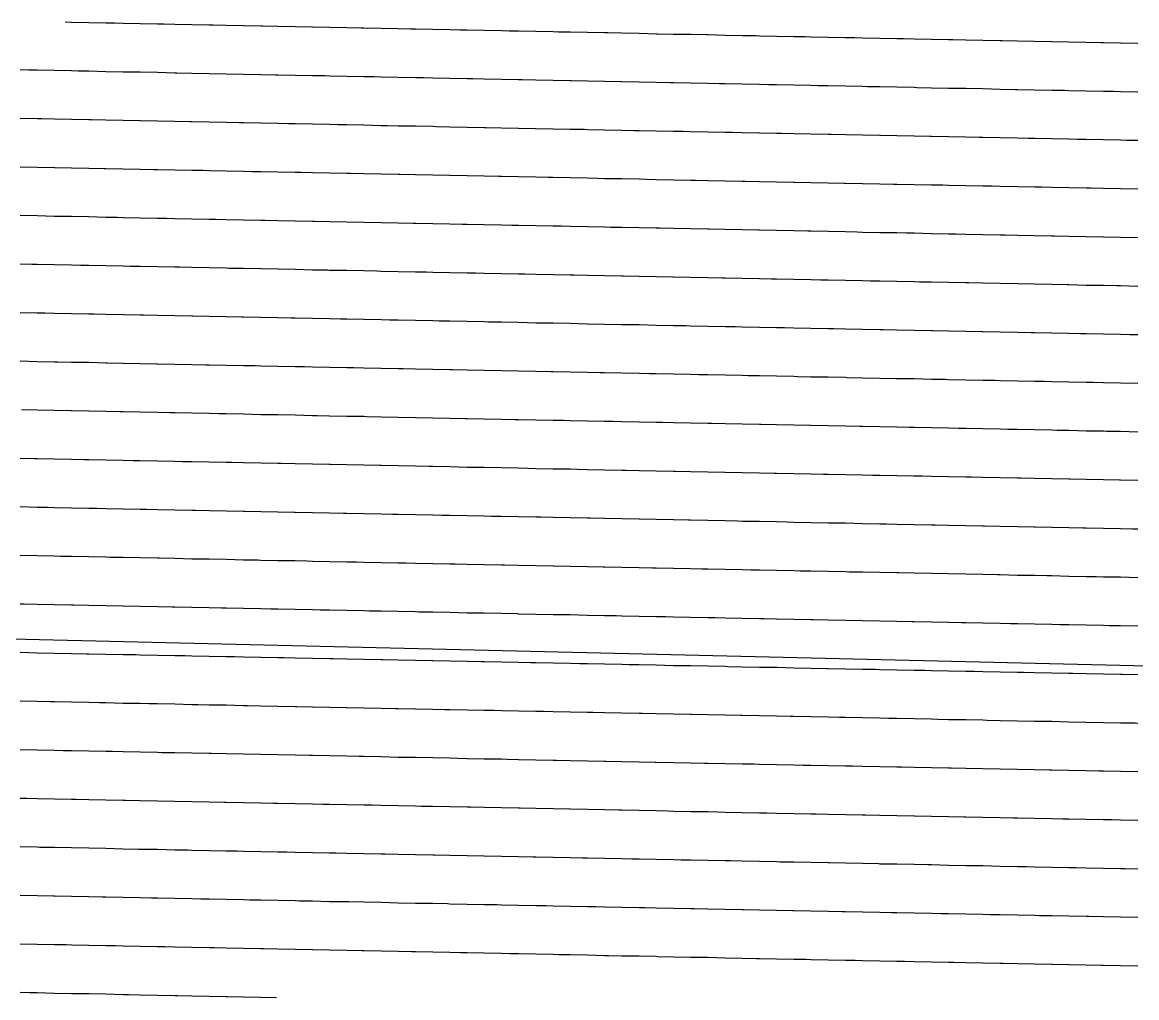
# Model space of a CAD drawing. Header units: metres. Extents: x 2418 to 4584, y 40 to 163.
# Drawn here: x 2678.8 to 2819.3, y 40 to 163 of the extents above; entities that cross this region are included whole.
import ezdxf

# ---------------------------------------------------------------- set-up
doc = ezdxf.new("R2010")
doc.units = ezdxf.units.M
for name, color, linetype in [('Contour_Level_10', 7, 'Continuous'), ('Contour_Level_11', 7, 'Continuous'), ('Contour_Level_12', 7, 'Continuous'), ('Contour_Level_13', 7, 'Continuous'), ('Contour_Level_14', 7, 'Continuous'), ('Contour_Level_15', 7, 'Continuous'), ('Contour_Level_16', 7, 'Continuous'), ('Contour_Level_17', 7, 'Continuous'), ('Contour_Level_18', 7, 'Continuous'), ('Contour_Level_19', 7, 'Continuous'), ('Contour_Level_20', 7, 'Continuous'), ('Contour_Level_21', 7, 'Continuous'), ('Contour_Level_22', 7, 'Continuous'), ('Contour_Level_23', 7, 'Continuous'), ('Contour_Level_24', 7, 'Continuous'), ('Contour_Level_25', 7, 'Continuous'), ('Contour_Level_26', 7, 'Continuous'), ('Contour_Level_27', 7, 'Continuous'), ('Contour_Level_7', 7, 'Continuous'), ('Contour_Level_8', 7, 'Continuous'), ('Contour_Level_9', 7, 'Continuous')]:
    doc.layers.add(name, color=color, linetype=linetype)

msp = doc.modelspace()

# ---------------------------------------------------------------- linework, layer by layer
at = {"layer": 'Contour_Level_10'}
msp.add_lwpolyline([(2819.39, 141.95), (2817.22, 141.99), (2815.06, 142.04), (2813.46, 142.07), (2812.89, 142.08), (2810.72, 142.12), (2808.55, 142.17), (2807.25, 142.19), (2806.38, 142.21), (2804.22, 142.25), (2802.05, 142.3), (2801.03, 142.32), (2799.88, 142.34), (2797.71, 142.38), (2795.54, 142.42), (2794.81, 142.44), (2793.38, 142.47), (2791.21, 142.51), (2789.04, 142.55), (2788.59, 142.56), (2786.87, 142.6), (2784.7, 142.64), (2782.54, 142.68), (2782.37, 142.68), (2780.37, 142.72), (2778.2, 142.77), (2776.15, 142.81), (2776.03, 142.81), (2773.86, 142.85), (2771.7, 142.9), (2769.94, 142.93), (2769.53, 142.94), (2767.36, 142.98), (2765.19, 143.02), (2763.72, 143.05), (2763.02, 143.07), (2760.85, 143.11), (2758.69, 143.15), (2757.5, 143.18), (2756.52, 143.2), (2754.35, 143.24), (2752.18, 143.28), (2751.28, 143.3), (2750.01, 143.33), (2747.85, 143.37), (2745.68, 143.41), (2745.06, 143.42), (2743.51, 143.45), (2741.34, 143.5), (2739.17, 143.54), (2738.84, 143.55), (2737.01, 143.58), (2734.84, 143.63), (2732.67, 143.67), (2732.63, 143.67), (2730.5, 143.71), (2728.33, 143.75), (2726.41, 143.79), (2726.17, 143.8), (2724, 143.84), (2721.83, 143.88), (2720.19, 143.92), (2719.66, 143.93), (2717.49, 143.97), (2715.33, 144.01), (2713.97, 144.04), (2713.16, 144.06), (2710.99, 144.1), (2708.82, 144.14), (2707.75, 144.16), (2706.65, 144.18), (2704.48, 144.23), (2702.32, 144.27), (2701.54, 144.29), (2700.15, 144.31), (2697.98, 144.36), (2695.81, 144.4), (2695.32, 144.41), (2693.64, 144.44), (2691.48, 144.48), (2689.31, 144.53), (2689.1, 144.53), (2687.14, 144.57), (2684.97, 144.61), (2682.88, 144.65), (2682.8, 144.66), (2680.64, 144.7), (2678.47, 144.74)], dxfattribs=at)
at = {"layer": 'Contour_Level_11'}
msp.add_lwpolyline([(2819.39, 135.83), (2817.22, 135.87), (2815.11, 135.91), (2815.06, 135.91), (2812.89, 135.96), (2810.72, 136), (2808.89, 136.04), (2808.55, 136.04), (2806.38, 136.09), (2804.22, 136.13), (2802.67, 136.16), (2802.05, 136.17), (2799.88, 136.21), (2797.71, 136.26), (2796.45, 136.28), (2795.54, 136.3), (2793.38, 136.34), (2791.21, 136.39), (2790.23, 136.41), (2789.04, 136.43), (2786.87, 136.47), (2784.7, 136.51), (2784.01, 136.53), (2782.54, 136.56), (2780.37, 136.6), (2778.2, 136.64), (2777.8, 136.65), (2776.03, 136.69), (2773.86, 136.73), (2771.7, 136.77), (2771.58, 136.77), (2769.53, 136.82), (2767.36, 136.86), (2765.36, 136.9), (2765.19, 136.9), (2763.02, 136.94), (2760.85, 136.99), (2759.14, 137.02), (2758.69, 137.03), (2756.52, 137.07), (2754.35, 137.12), (2752.92, 137.14), (2752.18, 137.16), (2750.01, 137.2), (2747.85, 137.24), (2746.7, 137.27), (2745.68, 137.29), (2743.51, 137.33), (2741.34, 137.37), (2740.49, 137.39), (2739.17, 137.42), (2737.01, 137.46), (2734.84, 137.5), (2734.27, 137.51), (2732.67, 137.55), (2730.5, 137.59), (2728.33, 137.63), (2728.05, 137.64), (2726.17, 137.67), (2724, 137.72), (2721.83, 137.76), (2721.83, 137.76), (2719.66, 137.8), (2717.49, 137.85), (2715.61, 137.88), (2715.33, 137.89), (2713.16, 137.93), (2710.99, 137.97), (2709.4, 138.01), (2708.82, 138.02), (2706.65, 138.06), (2704.48, 138.1), (2703.18, 138.13), (2702.32, 138.15), (2700.15, 138.19), (2697.98, 138.23), (2696.96, 138.25), (2695.81, 138.27), (2693.64, 138.32), (2691.48, 138.36), (2690.74, 138.38), (2689.31, 138.4), (2687.14, 138.45), (2684.97, 138.49), (2684.52, 138.5), (2682.8, 138.53), (2680.64, 138.58), (2678.47, 138.62)], dxfattribs=at)
at = {"layer": 'Contour_Level_12'}
msp.add_lwpolyline([(2819.39, 129.7), (2817.22, 129.75), (2816.75, 129.76), (2815.06, 129.79), (2812.89, 129.83), (2810.72, 129.88), (2810.53, 129.88), (2808.55, 129.92), (2806.38, 129.96), (2804.31, 130), (2804.22, 130), (2802.05, 130.05), (2799.88, 130.09), (2798.09, 130.13), (2797.71, 130.13), (2795.54, 130.18), (2793.38, 130.22), (2791.87, 130.25), (2791.21, 130.26), (2789.04, 130.31), (2786.87, 130.35), (2785.66, 130.37), (2784.7, 130.39), (2782.54, 130.43), (2780.37, 130.48), (2779.44, 130.5), (2778.2, 130.52), (2776.03, 130.56), (2773.86, 130.61), (2773.22, 130.62), (2771.7, 130.65), (2769.53, 130.69), (2767.36, 130.73), (2767, 130.74), (2765.19, 130.78), (2763.02, 130.82), (2760.85, 130.86), (2760.78, 130.86), (2758.69, 130.91), (2756.52, 130.95), (2754.57, 130.99), (2754.35, 130.99), (2752.18, 131.04), (2750.01, 131.08), (2748.35, 131.11), (2747.85, 131.12), (2745.68, 131.16), (2743.51, 131.21), (2742.13, 131.23), (2741.34, 131.25), (2739.17, 131.29), (2737.01, 131.34), (2735.91, 131.36), (2734.84, 131.38), (2732.67, 131.42), (2730.5, 131.46), (2729.69, 131.48), (2728.33, 131.51), (2726.17, 131.55), (2724, 131.59), (2723.47, 131.6), (2721.83, 131.64), (2719.66, 131.68), (2717.49, 131.72), (2717.26, 131.73), (2715.33, 131.76), (2713.16, 131.81), (2711.04, 131.85), (2710.99, 131.85), (2708.82, 131.89), (2706.65, 131.94), (2704.82, 131.97), (2704.48, 131.98), (2702.32, 132.02), (2700.15, 132.07), (2698.6, 132.1), (2697.98, 132.11), (2695.81, 132.15), (2693.64, 132.19), (2692.38, 132.22), (2691.48, 132.24), (2689.31, 132.28), (2687.14, 132.32), (2686.16, 132.34), (2684.97, 132.37), (2682.8, 132.41), (2680.64, 132.45), (2679.95, 132.47), (2678.47, 132.49)], dxfattribs=at)
at = {"layer": 'Contour_Level_13'}
msp.add_lwpolyline([(2819.39, 123.58), (2818.39, 123.6), (2817.22, 123.62), (2815.06, 123.67), (2812.89, 123.71), (2812.17, 123.72), (2810.72, 123.75), (2808.55, 123.8), (2806.38, 123.84), (2805.95, 123.85), (2804.22, 123.88), (2802.05, 123.92), (2799.88, 123.97), (2799.73, 123.97), (2797.71, 124.01), (2795.54, 124.05), (2793.52, 124.09), (2793.38, 124.1), (2791.21, 124.14), (2789.04, 124.18), (2787.3, 124.22), (2786.87, 124.22), (2784.7, 124.27), (2782.54, 124.31), (2781.08, 124.34), (2780.37, 124.35), (2778.2, 124.4), (2776.03, 124.44), (2774.86, 124.46), (2773.86, 124.48), (2771.7, 124.53), (2769.53, 124.57), (2768.64, 124.59), (2767.36, 124.61), (2765.19, 124.65), (2763.02, 124.7), (2762.43, 124.71), (2760.85, 124.74), (2758.69, 124.78), (2756.52, 124.83), (2756.21, 124.83), (2754.35, 124.87), (2752.18, 124.91), (2750.01, 124.95), (2749.99, 124.95), (2747.85, 125), (2745.68, 125.04), (2743.77, 125.08), (2743.51, 125.08), (2741.34, 125.13), (2739.17, 125.17), (2737.55, 125.2), (2737.01, 125.21), (2734.84, 125.25), (2732.67, 125.3), (2731.33, 125.32), (2730.5, 125.34), (2728.33, 125.38), (2726.17, 125.43), (2725.12, 125.45), (2724, 125.47), (2721.83, 125.51), (2719.66, 125.56), (2718.9, 125.57), (2717.49, 125.6), (2715.33, 125.64), (2713.16, 125.68), (2712.68, 125.69), (2710.99, 125.73), (2708.82, 125.77), (2706.65, 125.81), (2706.46, 125.82), (2704.48, 125.86), (2702.32, 125.9), (2700.24, 125.94), (2700.15, 125.94), (2697.98, 125.98), (2695.81, 126.03), (2694.02, 126.06), (2693.64, 126.07), (2691.48, 126.11), (2689.31, 126.16), (2687.81, 126.19), (2687.14, 126.2), (2684.97, 126.24), (2682.8, 126.29), (2681.59, 126.31), (2680.64, 126.33), (2678.47, 126.37)], dxfattribs=at)
at = {"layer": 'Contour_Level_14'}
msp.add_lwpolyline([(2819.39, 117.46), (2817.22, 117.5), (2815.06, 117.54), (2813.81, 117.57), (2812.89, 117.59), (2810.72, 117.63), (2808.55, 117.67), (2807.59, 117.69), (2806.38, 117.71), (2804.22, 117.76), (2802.05, 117.8), (2801.38, 117.81), (2799.88, 117.84), (2797.71, 117.89), (2795.54, 117.93), (2795.16, 117.94), (2793.38, 117.97), (2791.21, 118.02), (2789.04, 118.06), (2788.94, 118.06), (2786.87, 118.1), (2784.7, 118.14), (2782.72, 118.18), (2782.54, 118.19), (2780.37, 118.23), (2778.2, 118.27), (2776.5, 118.31), (2776.03, 118.32), (2773.86, 118.36), (2771.7, 118.4), (2770.29, 118.43), (2769.53, 118.44), (2767.36, 118.49), (2765.19, 118.53), (2764.07, 118.55), (2763.02, 118.57), (2760.85, 118.62), (2758.69, 118.66), (2757.85, 118.68), (2756.52, 118.7), (2754.35, 118.74), (2752.18, 118.79), (2751.63, 118.8), (2750.01, 118.83), (2747.85, 118.87), (2745.68, 118.92), (2745.41, 118.92), (2743.51, 118.96), (2741.34, 119), (2739.19, 119.05), (2739.17, 119.05), (2737.01, 119.09), (2734.84, 119.13), (2732.98, 119.17), (2732.67, 119.17), (2730.5, 119.22), (2728.33, 119.26), (2726.76, 119.29), (2726.17, 119.3), (2724, 119.35), (2721.83, 119.39), (2720.54, 119.41), (2719.66, 119.43), (2717.49, 119.47), (2715.33, 119.52), (2714.32, 119.54), (2713.16, 119.56), (2710.99, 119.6), (2708.82, 119.65), (2708.1, 119.66), (2706.65, 119.69), (2704.48, 119.73), (2702.32, 119.78), (2701.88, 119.78), (2700.15, 119.82), (2697.98, 119.86), (2695.81, 119.9), (2695.67, 119.91), (2693.64, 119.95), (2691.48, 119.99), (2689.45, 120.03), (2689.31, 120.03), (2687.14, 120.08), (2684.97, 120.12), (2683.23, 120.15), (2682.8, 120.16), (2680.64, 120.2), (2678.47, 120.25)], dxfattribs=at)
at = {"layer": 'Contour_Level_15'}
msp.add_lwpolyline([(2819.39, 111.33), (2817.22, 111.38), (2815.45, 111.41), (2815.06, 111.42), (2812.89, 111.46), (2810.72, 111.51), (2809.24, 111.53), (2808.55, 111.55), (2806.38, 111.59), (2804.22, 111.63), (2803.02, 111.66), (2802.05, 111.68), (2799.88, 111.72), (2797.71, 111.76), (2796.8, 111.78), (2795.54, 111.81), (2793.38, 111.85), (2791.21, 111.89), (2790.58, 111.9), (2789.04, 111.93), (2786.87, 111.98), (2784.7, 112.02), (2784.36, 112.03), (2782.54, 112.06), (2780.37, 112.11), (2778.2, 112.15), (2778.15, 112.15), (2776.03, 112.19), (2773.86, 112.23), (2771.93, 112.27), (2771.7, 112.28), (2769.53, 112.32), (2767.36, 112.36), (2765.71, 112.4), (2765.19, 112.41), (2763.02, 112.45), (2760.85, 112.49), (2759.49, 112.52), (2758.69, 112.54), (2756.52, 112.58), (2754.35, 112.62), (2753.27, 112.64), (2752.18, 112.66), (2750.01, 112.71), (2747.85, 112.75), (2747.05, 112.77), (2745.68, 112.79), (2743.51, 112.84), (2741.34, 112.88), (2740.84, 112.89), (2739.17, 112.92), (2737.01, 112.96), (2734.84, 113.01), (2734.62, 113.01), (2732.67, 113.05), (2730.5, 113.09), (2728.4, 113.14), (2728.33, 113.14), (2726.17, 113.18), (2724, 113.22), (2722.18, 113.26), (2721.83, 113.27), (2719.66, 113.31), (2717.49, 113.35), (2715.96, 113.38), (2715.33, 113.39), (2713.16, 113.44), (2710.99, 113.48), (2709.74, 113.5), (2708.82, 113.52), (2706.65, 113.57), (2704.48, 113.61), (2703.53, 113.63), (2702.32, 113.65), (2700.15, 113.69), (2697.98, 113.74), (2697.31, 113.75), (2695.81, 113.78), (2693.64, 113.82), (2691.48, 113.87), (2691.09, 113.87), (2689.31, 113.91), (2687.14, 113.95), (2684.97, 114), (2684.87, 114), (2682.8, 114.04), (2680.64, 114.08), (2678.65, 114.12)], dxfattribs=at)
at = {"layer": 'Contour_Level_16'}
msp.add_lwpolyline([(2819.39, 105.21), (2817.22, 105.25), (2817.1, 105.26), (2815.06, 105.3), (2812.89, 105.34), (2810.88, 105.38), (2810.72, 105.38), (2808.55, 105.42), (2806.38, 105.47), (2804.66, 105.5), (2804.22, 105.51), (2802.05, 105.55), (2799.88, 105.6), (2798.44, 105.62), (2797.71, 105.64), (2795.54, 105.68), (2793.38, 105.72), (2792.22, 105.75), (2791.21, 105.77), (2789.04, 105.81), (2786.87, 105.85), (2786.01, 105.87), (2784.7, 105.9), (2782.54, 105.94), (2780.37, 105.98), (2779.79, 105.99), (2778.2, 106.03), (2776.03, 106.07), (2773.86, 106.11), (2773.57, 106.12), (2771.7, 106.15), (2769.53, 106.2), (2767.36, 106.24), (2767.35, 106.24), (2765.19, 106.28), (2763.02, 106.33), (2761.13, 106.36), (2760.85, 106.37), (2758.69, 106.41), (2756.52, 106.45), (2754.91, 106.49), (2754.35, 106.5), (2752.18, 106.54), (2750.01, 106.58), (2748.7, 106.61), (2747.85, 106.63), (2745.68, 106.67), (2743.51, 106.71), (2742.48, 106.73), (2741.34, 106.76), (2739.17, 106.8), (2737.01, 106.84), (2736.26, 106.86), (2734.84, 106.88), (2732.67, 106.93), (2730.5, 106.97), (2730.04, 106.98), (2728.33, 107.01), (2726.17, 107.06), (2724, 107.1), (2723.82, 107.1), (2721.83, 107.14), (2719.66, 107.18), (2717.6, 107.23), (2717.49, 107.23), (2715.33, 107.27), (2713.16, 107.31), (2711.39, 107.35), (2710.99, 107.36), (2708.82, 107.4), (2706.65, 107.44), (2705.17, 107.47), (2704.48, 107.48), (2702.32, 107.53), (2700.15, 107.57), (2698.95, 107.59), (2697.98, 107.61), (2695.81, 107.66), (2693.64, 107.7), (2692.73, 107.72), (2691.48, 107.74), (2689.31, 107.79), (2687.14, 107.83), (2686.51, 107.84), (2684.97, 107.87), (2682.8, 107.91), (2680.64, 107.96), (2680.3, 107.96), (2678.47, 108)], dxfattribs=at)
at = {"layer": 'Contour_Level_17'}
msp.add_lwpolyline([(2819.39, 99.09), (2818.74, 99.1), (2817.22, 99.13), (2815.06, 99.17), (2812.89, 99.21), (2812.52, 99.22), (2810.72, 99.26), (2808.55, 99.3), (2806.38, 99.34), (2806.3, 99.35), (2804.22, 99.39), (2802.05, 99.43), (2800.08, 99.47), (2799.88, 99.47), (2797.71, 99.52), (2795.54, 99.56), (2793.87, 99.59), (2793.38, 99.6), (2791.21, 99.64), (2789.04, 99.69), (2787.65, 99.71), (2786.87, 99.73), (2784.7, 99.77), (2782.54, 99.82), (2781.43, 99.84), (2780.37, 99.86), (2778.2, 99.9), (2776.03, 99.94), (2775.21, 99.96), (2773.86, 99.99), (2771.7, 100.03), (2769.53, 100.07), (2768.99, 100.08), (2767.36, 100.12), (2765.19, 100.16), (2763.02, 100.2), (2762.77, 100.21), (2760.85, 100.25), (2758.69, 100.29), (2756.56, 100.33), (2756.52, 100.33), (2754.35, 100.37), (2752.18, 100.42), (2750.34, 100.45), (2750.01, 100.46), (2747.85, 100.5), (2745.68, 100.55), (2744.12, 100.58), (2743.51, 100.59), (2741.34, 100.63), (2739.17, 100.67), (2737.9, 100.7), (2737.01, 100.72), (2734.84, 100.76), (2732.67, 100.8), (2731.68, 100.82), (2730.5, 100.85), (2728.33, 100.89), (2726.17, 100.93), (2725.46, 100.95), (2724, 100.97), (2721.83, 101.02), (2719.66, 101.06), (2719.25, 101.07), (2717.49, 101.1), (2715.33, 101.15), (2713.16, 101.19), (2713.03, 101.19), (2710.99, 101.23), (2708.82, 101.28), (2706.81, 101.32), (2706.65, 101.32), (2704.48, 101.36), (2702.32, 101.4), (2700.59, 101.44), (2700.15, 101.45), (2697.98, 101.49), (2695.81, 101.53), (2694.37, 101.56), (2693.64, 101.58), (2691.48, 101.62), (2689.31, 101.66), (2688.16, 101.68), (2687.14, 101.7), (2684.97, 101.75), (2682.8, 101.79), (2681.94, 101.81), (2680.64, 101.83), (2678.47, 101.88)], dxfattribs=at)
at = {"layer": 'Contour_Level_18'}
msp.add_lwpolyline([(2819.39, 92.96), (2817.22, 93.01), (2815.06, 93.05), (2814.16, 93.07), (2812.89, 93.09), (2810.72, 93.13), (2808.55, 93.18), (2807.94, 93.19), (2806.38, 93.22), (2804.22, 93.26), (2802.05, 93.31), (2801.73, 93.31), (2799.88, 93.35), (2797.71, 93.39), (2795.54, 93.43), (2795.51, 93.44), (2793.38, 93.48), (2791.21, 93.52), (2789.29, 93.56), (2789.04, 93.56), (2786.87, 93.61), (2784.7, 93.65), (2783.07, 93.68), (2782.54, 93.69), (2780.37, 93.74), (2778.2, 93.78), (2776.85, 93.8), (2776.03, 93.82), (2773.86, 93.86), (2771.7, 93.91), (2770.63, 93.93), (2769.53, 93.95), (2767.36, 93.99), (2765.19, 94.04), (2764.42, 94.05), (2763.02, 94.08), (2760.85, 94.12), (2758.69, 94.16), (2758.2, 94.17), (2756.52, 94.21), (2754.35, 94.25), (2752.18, 94.29), (2751.98, 94.3), (2750.01, 94.34), (2747.85, 94.38), (2745.76, 94.42), (2745.68, 94.42), (2743.51, 94.46), (2741.34, 94.51), (2739.54, 94.54), (2739.17, 94.55), (2737.01, 94.59), (2734.84, 94.64), (2733.32, 94.67), (2732.67, 94.68), (2730.5, 94.72), (2728.33, 94.77), (2727.11, 94.79), (2726.17, 94.81), (2724, 94.85), (2721.83, 94.89), (2720.89, 94.91), (2719.66, 94.94), (2717.49, 94.98), (2715.33, 95.02), (2714.67, 95.04), (2713.16, 95.07), (2710.99, 95.11), (2708.82, 95.15), (2708.45, 95.16), (2706.65, 95.19), (2704.48, 95.24), (2702.32, 95.28), (2702.23, 95.28), (2700.15, 95.32), (2697.98, 95.37), (2696.02, 95.41), (2695.81, 95.41), (2693.64, 95.45), (2691.48, 95.5), (2689.8, 95.53), (2689.31, 95.54), (2687.14, 95.58), (2684.97, 95.62), (2683.58, 95.65), (2682.8, 95.67), (2680.64, 95.71), (2678.47, 95.75)], dxfattribs=at)
at = {"layer": 'Contour_Level_19'}
msp.add_lwpolyline([(2819.39, 86.84), (2817.22, 86.88), (2815.8, 86.91), (2815.06, 86.92), (2812.89, 86.97), (2810.72, 87.01), (2809.59, 87.03), (2808.55, 87.05), (2806.38, 87.1), (2804.22, 87.14), (2803.37, 87.16), (2802.05, 87.18), (2799.88, 87.23), (2797.71, 87.27), (2797.15, 87.28), (2795.54, 87.31), (2793.38, 87.35), (2791.21, 87.4), (2790.93, 87.4), (2789.04, 87.44), (2786.87, 87.48), (2784.71, 87.53), (2784.7, 87.53), (2782.54, 87.57), (2780.37, 87.61), (2778.49, 87.65), (2778.2, 87.65), (2776.03, 87.7), (2773.86, 87.74), (2772.28, 87.77), (2771.7, 87.78), (2769.53, 87.83), (2767.36, 87.87), (2766.06, 87.89), (2765.19, 87.91), (2763.02, 87.95), (2760.85, 88), (2759.84, 88.02), (2758.69, 88.04), (2756.52, 88.08), (2754.35, 88.13), (2753.62, 88.14), (2752.18, 88.17), (2750.01, 88.21), (2747.85, 88.26), (2747.4, 88.26), (2745.68, 88.3), (2743.51, 88.34), (2741.34, 88.38), (2741.19, 88.39), (2739.17, 88.43), (2737.01, 88.47), (2734.97, 88.51), (2734.84, 88.51), (2732.67, 88.56), (2730.5, 88.6), (2728.75, 88.63), (2728.33, 88.64), (2726.17, 88.68), (2724, 88.73), (2722.53, 88.76), (2721.83, 88.77), (2719.66, 88.81), (2717.49, 88.86), (2716.31, 88.88), (2715.33, 88.9), (2713.16, 88.94), (2710.99, 88.99), (2710.09, 89), (2708.82, 89.03), (2706.65, 89.07), (2704.48, 89.11), (2703.88, 89.13), (2702.32, 89.16), (2700.15, 89.2), (2697.98, 89.24), (2697.66, 89.25), (2695.81, 89.29), (2693.64, 89.33), (2691.48, 89.37), (2691.44, 89.37), (2689.31, 89.41), (2687.14, 89.46), (2685.22, 89.5), (2684.97, 89.5), (2682.8, 89.54), (2680.64, 89.59), (2679, 89.62), (2678.47, 89.63)], dxfattribs=at)
at = {"layer": 'Contour_Level_20'}
msp.add_lwpolyline([(2819.39, 80.72), (2817.45, 80.75), (2817.22, 80.76), (2815.06, 80.8), (2812.89, 80.84), (2811.23, 80.88), (2810.72, 80.89), (2808.55, 80.93), (2806.38, 80.97), (2805.01, 81), (2804.22, 81.02), (2802.05, 81.06), (2799.88, 81.1), (2798.79, 81.12), (2797.71, 81.14), (2795.54, 81.19), (2793.38, 81.23), (2792.57, 81.25), (2791.21, 81.27), (2789.04, 81.32), (2786.87, 81.36), (2786.35, 81.37), (2784.7, 81.4), (2782.54, 81.44), (2780.37, 81.49), (2780.14, 81.49), (2778.2, 81.53), (2776.03, 81.57), (2773.92, 81.62), (2773.86, 81.62), (2771.7, 81.66), (2769.53, 81.7), (2767.7, 81.74), (2767.36, 81.75), (2765.19, 81.79), (2763.02, 81.83), (2761.48, 81.86), (2760.85, 81.87), (2758.69, 81.92), (2756.52, 81.96), (2755.26, 81.98), (2754.35, 82), (2752.18, 82.05), (2750.01, 82.09), (2749.05, 82.11), (2747.85, 82.13), (2745.68, 82.17), (2743.51, 82.22), (2742.83, 82.23), (2741.34, 82.26), (2739.17, 82.3), (2737.01, 82.35), (2736.61, 82.35), (2734.84, 82.39), (2732.67, 82.43), (2730.5, 82.48), (2730.39, 82.48), (2728.33, 82.52), (2726.17, 82.56), (2724.17, 82.6), (2724, 82.6), (2721.83, 82.65), (2719.66, 82.69), (2717.95, 82.72), (2717.49, 82.73), (2715.33, 82.78), (2713.16, 82.82), (2711.74, 82.85), (2710.99, 82.86), (2708.82, 82.9), (2706.65, 82.95), (2705.52, 82.97), (2704.48, 82.99), (2702.32, 83.03), (2700.15, 83.08), (2699.3, 83.09), (2697.98, 83.12), (2695.81, 83.16), (2693.64, 83.21), (2693.08, 83.22), (2691.48, 83.25), (2689.31, 83.29), (2687.14, 83.33), (2686.86, 83.34), (2684.97, 83.38), (2682.8, 83.42), (2680.64, 83.46), (2680.64, 83.46), (2678.47, 83.51)], dxfattribs=at)
at = {"layer": 'Contour_Level_21'}
for points in [[(2418.3, 91.48), (4565.81, 40)], [(2819.39, 74.59), (2819.09, 74.6), (2817.22, 74.63), (2815.06, 74.68), (2812.89, 74.72), (2812.87, 74.72), (2810.72, 74.76), (2808.55, 74.81), (2806.65, 74.84), (2806.38, 74.85), (2804.22, 74.89), (2802.05, 74.93), (2800.43, 74.97), (2799.88, 74.98), (2797.71, 75.02), (2795.54, 75.06), (2794.21, 75.09), (2793.38, 75.11), (2791.21, 75.15), (2789.04, 75.19), (2788, 75.21), (2786.87, 75.24), (2784.7, 75.28), (2782.54, 75.32), (2781.78, 75.34), (2780.37, 75.36), (2778.2, 75.41), (2776.03, 75.45), (2775.56, 75.46), (2773.86, 75.49), (2771.7, 75.54), (2769.53, 75.58), (2769.34, 75.58), (2767.36, 75.62), (2765.19, 75.66), (2763.12, 75.71), (2763.02, 75.71), (2760.85, 75.75), (2758.69, 75.79), (2756.91, 75.83), (2756.52, 75.84), (2754.35, 75.88), (2752.18, 75.92), (2750.69, 75.95), (2750.01, 75.97), (2747.85, 76.01), (2745.68, 76.05), (2744.47, 76.08), (2743.51, 76.09), (2741.34, 76.14), (2739.17, 76.18), (2738.25, 76.2), (2737.01, 76.22), (2734.84, 76.27), (2732.67, 76.31), (2732.03, 76.32), (2730.5, 76.35), (2728.33, 76.39), (2726.17, 76.44), (2725.81, 76.44), (2724, 76.48), (2721.83, 76.52), (2719.66, 76.57), (2719.6, 76.57), (2717.49, 76.61), (2715.33, 76.65), (2713.38, 76.69), (2713.16, 76.7), (2710.99, 76.74), (2708.82, 76.78), (2707.16, 76.81), (2706.65, 76.82), (2704.48, 76.87), (2702.32, 76.91), (2700.94, 76.94), (2700.15, 76.95), (2697.98, 77), (2695.81, 77.04), (2694.72, 77.06), (2693.64, 77.08), (2691.48, 77.12), (2689.31, 77.17), (2688.5, 77.18), (2687.14, 77.21), (2684.97, 77.25), (2682.8, 77.3), (2682.29, 77.31), (2680.64, 77.34), (2678.47, 77.38)]]:
    msp.add_lwpolyline(points, dxfattribs=at)
at = {"layer": 'Contour_Level_22'}
msp.add_lwpolyline([(2819.39, 68.47), (2817.22, 68.51), (2815.06, 68.55), (2814.51, 68.56), (2812.89, 68.6), (2810.72, 68.64), (2808.55, 68.68), (2808.29, 68.69), (2806.38, 68.73), (2804.22, 68.77), (2802.07, 68.81), (2802.05, 68.81), (2799.88, 68.85), (2797.71, 68.9), (2795.86, 68.93), (2795.54, 68.94), (2793.38, 68.98), (2791.21, 69.03), (2789.64, 69.06), (2789.04, 69.07), (2786.87, 69.11), (2784.7, 69.15), (2783.42, 69.18), (2782.54, 69.2), (2780.37, 69.24), (2778.2, 69.28), (2777.2, 69.3), (2776.03, 69.33), (2773.86, 69.37), (2771.7, 69.41), (2770.98, 69.43), (2769.53, 69.46), (2767.36, 69.5), (2765.19, 69.54), (2764.77, 69.55), (2763.02, 69.58), (2760.85, 69.63), (2758.69, 69.67), (2758.55, 69.67), (2756.52, 69.71), (2754.35, 69.76), (2752.33, 69.8), (2752.18, 69.8), (2750.01, 69.84), (2747.85, 69.88), (2746.11, 69.92), (2745.68, 69.93), (2743.51, 69.97), (2741.34, 70.01), (2739.89, 70.04), (2739.17, 70.06), (2737.01, 70.1), (2734.84, 70.14), (2733.67, 70.17), (2732.67, 70.19), (2730.5, 70.23), (2728.33, 70.27), (2727.46, 70.29), (2726.17, 70.31), (2724, 70.36), (2721.83, 70.4), (2721.24, 70.41), (2719.66, 70.44), (2717.49, 70.49), (2715.33, 70.53), (2715.02, 70.53), (2713.16, 70.57), (2710.99, 70.61), (2708.82, 70.66), (2708.8, 70.66), (2706.65, 70.7), (2704.48, 70.74), (2702.58, 70.78), (2702.32, 70.79), (2700.15, 70.83), (2697.98, 70.87), (2696.36, 70.9), (2695.81, 70.91), (2693.64, 70.96), (2691.48, 71), (2690.15, 71.03), (2689.31, 71.04), (2687.14, 71.09), (2684.97, 71.13), (2683.93, 71.15), (2682.8, 71.17), (2680.64, 71.22), (2678.47, 71.26)], dxfattribs=at)
at = {"layer": 'Contour_Level_23'}
msp.add_lwpolyline([(2819.39, 62.34), (2817.22, 62.39), (2816.15, 62.41), (2815.06, 62.43), (2812.89, 62.47), (2810.72, 62.52), (2809.94, 62.53), (2808.55, 62.56), (2806.38, 62.6), (2804.22, 62.64), (2803.72, 62.65), (2802.05, 62.69), (2799.88, 62.73), (2797.71, 62.77), (2797.5, 62.78), (2795.54, 62.82), (2793.38, 62.86), (2791.28, 62.9), (2791.21, 62.9), (2789.04, 62.95), (2786.87, 62.99), (2785.06, 63.02), (2784.7, 63.03), (2782.54, 63.07), (2780.37, 63.12), (2778.84, 63.15), (2778.2, 63.16), (2776.03, 63.2), (2773.86, 63.25), (2772.63, 63.27), (2771.7, 63.29), (2769.53, 63.33), (2767.36, 63.37), (2766.41, 63.39), (2765.19, 63.42), (2763.02, 63.46), (2760.85, 63.5), (2760.19, 63.52), (2758.69, 63.55), (2756.52, 63.59), (2754.35, 63.63), (2753.97, 63.64), (2752.18, 63.68), (2750.01, 63.72), (2747.85, 63.76), (2747.75, 63.76), (2745.68, 63.8), (2743.51, 63.85), (2741.53, 63.89), (2741.34, 63.89), (2739.17, 63.93), (2737.01, 63.98), (2735.32, 64.01), (2734.84, 64.02), (2732.67, 64.06), (2730.5, 64.1), (2729.1, 64.13), (2728.33, 64.15), (2726.17, 64.19), (2724, 64.23), (2722.88, 64.26), (2721.83, 64.28), (2719.66, 64.32), (2717.49, 64.36), (2716.66, 64.38), (2715.33, 64.4), (2713.16, 64.45), (2710.99, 64.49), (2710.44, 64.5), (2708.82, 64.53), (2706.65, 64.58), (2704.48, 64.62), (2704.22, 64.62), (2702.32, 64.66), (2700.15, 64.71), (2698.01, 64.75), (2697.98, 64.75), (2695.81, 64.79), (2693.64, 64.83), (2691.79, 64.87), (2691.48, 64.88), (2689.31, 64.92), (2687.14, 64.96), (2685.57, 64.99), (2684.97, 65.01), (2682.8, 65.05), (2680.64, 65.09), (2679.35, 65.12), (2678.47, 65.13)], dxfattribs=at)
at = {"layer": 'Contour_Level_24'}
msp.add_lwpolyline([(2819.39, 56.22), (2817.8, 56.25), (2817.22, 56.26), (2815.06, 56.31), (2812.89, 56.35), (2811.58, 56.38), (2810.72, 56.39), (2808.55, 56.44), (2806.38, 56.48), (2805.36, 56.5), (2804.22, 56.52), (2802.05, 56.56), (2799.88, 56.61), (2799.14, 56.62), (2797.71, 56.65), (2795.54, 56.69), (2793.38, 56.74), (2792.92, 56.74), (2791.21, 56.78), (2789.04, 56.82), (2786.87, 56.86), (2786.7, 56.87), (2784.7, 56.91), (2782.54, 56.95), (2780.49, 56.99), (2780.37, 56.99), (2778.2, 57.04), (2776.03, 57.08), (2774.27, 57.11), (2773.86, 57.12), (2771.7, 57.17), (2769.53, 57.21), (2768.05, 57.24), (2767.36, 57.25), (2765.19, 57.29), (2763.02, 57.34), (2761.83, 57.36), (2760.85, 57.38), (2758.69, 57.42), (2756.52, 57.47), (2755.61, 57.48), (2754.35, 57.51), (2752.18, 57.55), (2750.01, 57.59), (2749.39, 57.61), (2747.85, 57.64), (2745.68, 57.68), (2743.51, 57.72), (2743.18, 57.73), (2741.34, 57.77), (2739.17, 57.81), (2737.01, 57.85), (2736.96, 57.85), (2734.84, 57.89), (2732.67, 57.94), (2730.74, 57.98), (2730.5, 57.98), (2728.33, 58.02), (2726.17, 58.07), (2724.52, 58.1), (2724, 58.11), (2721.83, 58.15), (2719.66, 58.2), (2718.3, 58.22), (2717.49, 58.24), (2715.33, 58.28), (2713.16, 58.32), (2712.08, 58.35), (2710.99, 58.37), (2708.82, 58.41), (2706.65, 58.45), (2705.87, 58.47), (2704.48, 58.5), (2702.32, 58.54), (2700.15, 58.58), (2699.65, 58.59), (2697.98, 58.62), (2695.81, 58.67), (2693.64, 58.71), (2693.43, 58.71), (2691.48, 58.75), (2689.31, 58.8), (2687.21, 58.84), (2687.14, 58.84), (2684.97, 58.88), (2682.8, 58.93), (2680.99, 58.96), (2680.64, 58.97), (2678.47, 59.01)], dxfattribs=at)
at = {"layer": 'Contour_Level_25'}
msp.add_lwpolyline([(2819.39, 50.1), (2817.22, 50.14), (2815.06, 50.18), (2813.22, 50.22), (2812.89, 50.23), (2810.72, 50.27), (2808.55, 50.31), (2807, 50.34), (2806.38, 50.35), (2804.22, 50.4), (2802.05, 50.44), (2800.78, 50.47), (2799.88, 50.48), (2797.71, 50.53), (2795.54, 50.57), (2794.56, 50.59), (2793.38, 50.61), (2791.21, 50.66), (2789.04, 50.7), (2788.35, 50.71), (2786.87, 50.74), (2784.7, 50.78), (2782.54, 50.83), (2782.13, 50.83), (2780.37, 50.87), (2778.2, 50.91), (2776.03, 50.96), (2775.91, 50.96), (2773.86, 51), (2771.7, 51.04), (2769.69, 51.08), (2769.53, 51.08), (2767.36, 51.13), (2765.19, 51.17), (2763.47, 51.2), (2763.02, 51.21), (2760.85, 51.26), (2758.69, 51.3), (2757.25, 51.33), (2756.52, 51.34), (2754.35, 51.38), (2752.18, 51.43), (2751.04, 51.45), (2750.01, 51.47), (2747.85, 51.51), (2745.68, 51.56), (2744.82, 51.57), (2743.51, 51.6), (2741.34, 51.64), (2739.17, 51.69), (2738.6, 51.7), (2737.01, 51.73), (2734.84, 51.77), (2732.67, 51.81), (2732.38, 51.82), (2730.5, 51.86), (2728.33, 51.9), (2726.17, 51.94), (2726.16, 51.94), (2724, 51.99), (2721.83, 52.03), (2719.94, 52.07), (2719.66, 52.07), (2717.49, 52.11), (2715.33, 52.16), (2713.73, 52.19), (2713.16, 52.2), (2710.99, 52.24), (2708.82, 52.29), (2707.51, 52.31), (2706.65, 52.33), (2704.48, 52.37), (2702.32, 52.42), (2701.29, 52.44), (2700.15, 52.46), (2697.98, 52.5), (2695.81, 52.54), (2695.07, 52.56), (2693.64, 52.59), (2691.48, 52.63), (2689.31, 52.67), (2688.85, 52.68), (2687.14, 52.72), (2684.97, 52.76), (2682.8, 52.8), (2682.64, 52.8), (2680.64, 52.84), (2678.47, 52.89)], dxfattribs=at)
at = {"layer": 'Contour_Level_26'}
msp.add_lwpolyline([(2819.39, 43.97), (2817.22, 44.02), (2815.06, 44.06), (2814.86, 44.06), (2812.89, 44.1), (2810.72, 44.15), (2808.64, 44.19), (2808.55, 44.19), (2806.38, 44.23), (2804.22, 44.27), (2802.42, 44.31), (2802.05, 44.32), (2799.88, 44.36), (2797.71, 44.4), (2796.21, 44.43), (2795.54, 44.45), (2793.38, 44.49), (2791.21, 44.53), (2789.99, 44.56), (2789.04, 44.57), (2786.87, 44.62), (2784.7, 44.66), (2783.77, 44.68), (2782.54, 44.7), (2780.37, 44.75), (2778.2, 44.79), (2777.55, 44.8), (2776.03, 44.83), (2773.86, 44.87), (2771.7, 44.92), (2771.33, 44.92), (2769.53, 44.96), (2767.36, 45), (2765.19, 45.05), (2765.11, 45.05), (2763.02, 45.09), (2760.85, 45.13), (2758.9, 45.17), (2758.69, 45.18), (2756.52, 45.22), (2754.35, 45.26), (2752.68, 45.29), (2752.18, 45.3), (2750.01, 45.35), (2747.85, 45.39), (2746.46, 45.42), (2745.68, 45.43), (2743.51, 45.48), (2741.34, 45.52), (2740.24, 45.54), (2739.17, 45.56), (2737.01, 45.6), (2734.84, 45.65), (2734.02, 45.66), (2732.67, 45.69), (2730.5, 45.73), (2728.33, 45.78), (2727.81, 45.79), (2726.17, 45.82), (2724, 45.86), (2721.83, 45.91), (2721.59, 45.91), (2719.66, 45.95), (2717.49, 45.99), (2715.37, 46.03), (2715.33, 46.03), (2713.16, 46.08), (2710.99, 46.12), (2709.15, 46.16), (2708.82, 46.16), (2706.65, 46.21), (2704.48, 46.25), (2702.93, 46.28), (2702.32, 46.29), (2700.15, 46.33), (2697.98, 46.38), (2696.71, 46.4), (2695.81, 46.42), (2693.64, 46.46), (2691.48, 46.51), (2690.5, 46.53), (2689.31, 46.55), (2687.14, 46.59), (2684.97, 46.63), (2684.28, 46.65), (2682.8, 46.68), (2680.64, 46.72), (2678.47, 46.76)], dxfattribs=at)
at = {"layer": 'Contour_Level_27'}
msp.add_lwpolyline([(2710.79, 40), (2708.82, 40.04), (2706.65, 40.08), (2704.57, 40.12), (2704.48, 40.12), (2702.32, 40.17), (2700.15, 40.21), (2698.36, 40.25), (2697.98, 40.25), (2695.81, 40.3), (2693.64, 40.34), (2692.14, 40.37), (2691.48, 40.38), (2689.31, 40.43), (2687.14, 40.47), (2685.92, 40.49), (2684.97, 40.51), (2682.8, 40.55), (2680.64, 40.6), (2679.7, 40.62), (2678.47, 40.64)], dxfattribs=at)
at = {"layer": 'Contour_Level_7'}
msp.add_lwpolyline([(2819.39, 160.32), (2817.22, 160.37), (2815.06, 160.41), (2814.76, 160.41), (2812.89, 160.45), (2810.72, 160.49), (2808.55, 160.54), (2808.54, 160.54), (2806.38, 160.58), (2804.22, 160.62), (2802.32, 160.66), (2802.05, 160.67), (2799.88, 160.71), (2797.71, 160.75), (2796.1, 160.78), (2795.54, 160.79), (2793.38, 160.84), (2791.21, 160.88), (2789.88, 160.91), (2789.04, 160.92), (2786.87, 160.97), (2784.7, 161.01), (2783.67, 161.03), (2782.54, 161.05), (2780.37, 161.1), (2778.2, 161.14), (2777.45, 161.15), (2776.03, 161.18), (2773.86, 161.22), (2771.7, 161.27), (2771.23, 161.28), (2769.53, 161.31), (2767.36, 161.35), (2765.19, 161.4), (2765.01, 161.4), (2763.02, 161.44), (2760.85, 161.48), (2758.79, 161.52), (2758.69, 161.52), (2756.52, 161.57), (2754.35, 161.61), (2752.57, 161.65), (2752.18, 161.65), (2750.01, 161.7), (2747.85, 161.74), (2746.36, 161.77), (2745.68, 161.78), (2743.51, 161.83), (2741.34, 161.87), (2740.14, 161.89), (2739.17, 161.91), (2737.01, 161.95), (2734.84, 162), (2733.92, 162.02), (2732.67, 162.04), (2730.5, 162.08), (2728.33, 162.13), (2727.7, 162.14), (2726.17, 162.17), (2724, 162.21), (2721.83, 162.25), (2721.48, 162.26), (2719.66, 162.3), (2717.49, 162.34), (2715.33, 162.38), (2715.26, 162.38), (2713.16, 162.43), (2710.99, 162.47), (2709.05, 162.51), (2708.82, 162.51), (2706.65, 162.55), (2704.48, 162.6), (2702.83, 162.63), (2702.32, 162.64), (2700.15, 162.68), (2697.98, 162.73), (2696.61, 162.75), (2695.81, 162.77), (2693.64, 162.81), (2691.48, 162.86), (2690.39, 162.88), (2689.31, 162.9), (2687.14, 162.94), (2684.97, 162.98), (2684.17, 163)], dxfattribs=at)
at = {"layer": 'Contour_Level_8'}
msp.add_lwpolyline([(2819.39, 154.2), (2817.22, 154.24), (2816.4, 154.26), (2815.06, 154.28), (2812.89, 154.33), (2810.72, 154.37), (2810.18, 154.38), (2808.55, 154.41), (2806.38, 154.46), (2804.22, 154.5), (2803.96, 154.5), (2802.05, 154.54), (2799.88, 154.59), (2797.74, 154.63), (2797.71, 154.63), (2795.54, 154.67), (2793.38, 154.71), (2791.53, 154.75), (2791.21, 154.76), (2789.04, 154.8), (2786.87, 154.84), (2785.31, 154.87), (2784.7, 154.89), (2782.54, 154.93), (2780.37, 154.97), (2779.09, 155), (2778.2, 155.01), (2776.03, 155.06), (2773.86, 155.1), (2772.87, 155.12), (2771.7, 155.14), (2769.53, 155.19), (2767.36, 155.23), (2766.65, 155.24), (2765.19, 155.27), (2763.02, 155.32), (2760.85, 155.36), (2760.43, 155.37), (2758.69, 155.4), (2756.52, 155.44), (2754.35, 155.49), (2754.22, 155.49), (2752.18, 155.53), (2750.01, 155.57), (2748, 155.61), (2747.85, 155.62), (2745.68, 155.66), (2743.51, 155.7), (2741.78, 155.74), (2741.34, 155.74), (2739.17, 155.79), (2737.01, 155.83), (2735.56, 155.86), (2734.84, 155.87), (2732.67, 155.92), (2730.5, 155.96), (2729.34, 155.98), (2728.33, 156), (2726.17, 156.04), (2724, 156.09), (2723.12, 156.11), (2721.83, 156.13), (2719.66, 156.17), (2717.49, 156.22), (2716.91, 156.23), (2715.33, 156.26), (2713.16, 156.3), (2710.99, 156.35), (2710.69, 156.35), (2708.82, 156.39), (2706.65, 156.43), (2704.48, 156.47), (2704.47, 156.47), (2702.32, 156.52), (2700.15, 156.56), (2698.25, 156.6), (2697.98, 156.6), (2695.81, 156.65), (2693.64, 156.69), (2692.03, 156.72), (2691.48, 156.73), (2689.31, 156.77), (2687.14, 156.82), (2685.82, 156.84), (2684.97, 156.86), (2682.8, 156.9), (2680.64, 156.95), (2679.6, 156.97), (2678.47, 156.99)], dxfattribs=at)
at = {"layer": 'Contour_Level_9'}
msp.add_lwpolyline([(2819.39, 148.08), (2818.04, 148.1), (2817.22, 148.12), (2815.06, 148.16), (2812.89, 148.2), (2811.82, 148.23), (2810.72, 148.25), (2808.55, 148.29), (2806.38, 148.33), (2805.6, 148.35), (2804.22, 148.38), (2802.05, 148.42), (2799.88, 148.46), (2799.39, 148.47), (2797.71, 148.5), (2795.54, 148.55), (2793.38, 148.59), (2793.17, 148.59), (2791.21, 148.63), (2789.04, 148.68), (2786.95, 148.72), (2786.87, 148.72), (2784.7, 148.76), (2782.54, 148.81), (2780.73, 148.84), (2780.37, 148.85), (2778.2, 148.89), (2776.03, 148.93), (2774.51, 148.96), (2773.86, 148.98), (2771.7, 149.02), (2769.53, 149.06), (2768.29, 149.09), (2767.36, 149.11), (2765.19, 149.15), (2763.02, 149.19), (2762.08, 149.21), (2760.85, 149.23), (2758.69, 149.28), (2756.52, 149.32), (2755.86, 149.33), (2754.35, 149.36), (2752.18, 149.41), (2750.01, 149.45), (2749.64, 149.46), (2747.85, 149.49), (2745.68, 149.53), (2743.51, 149.58), (2743.42, 149.58), (2741.34, 149.62), (2739.17, 149.66), (2737.2, 149.7), (2737.01, 149.71), (2734.84, 149.75), (2732.67, 149.79), (2730.98, 149.83), (2730.5, 149.84), (2728.33, 149.88), (2726.17, 149.92), (2724.77, 149.95), (2724, 149.96), (2721.83, 150.01), (2719.66, 150.05), (2718.55, 150.07), (2717.49, 150.09), (2715.33, 150.14), (2713.16, 150.18), (2712.33, 150.2), (2710.99, 150.22), (2708.82, 150.26), (2706.65, 150.31), (2706.11, 150.32), (2704.48, 150.35), (2702.32, 150.39), (2700.15, 150.44), (2699.89, 150.44), (2697.98, 150.48), (2695.81, 150.52), (2693.68, 150.56), (2693.64, 150.57), (2691.48, 150.61), (2689.31, 150.65), (2687.46, 150.69), (2687.14, 150.69), (2684.97, 150.74), (2682.8, 150.78), (2681.24, 150.81), (2680.64, 150.82), (2678.47, 150.87)], dxfattribs=at)

doc.saveas('drawing.dxf')
